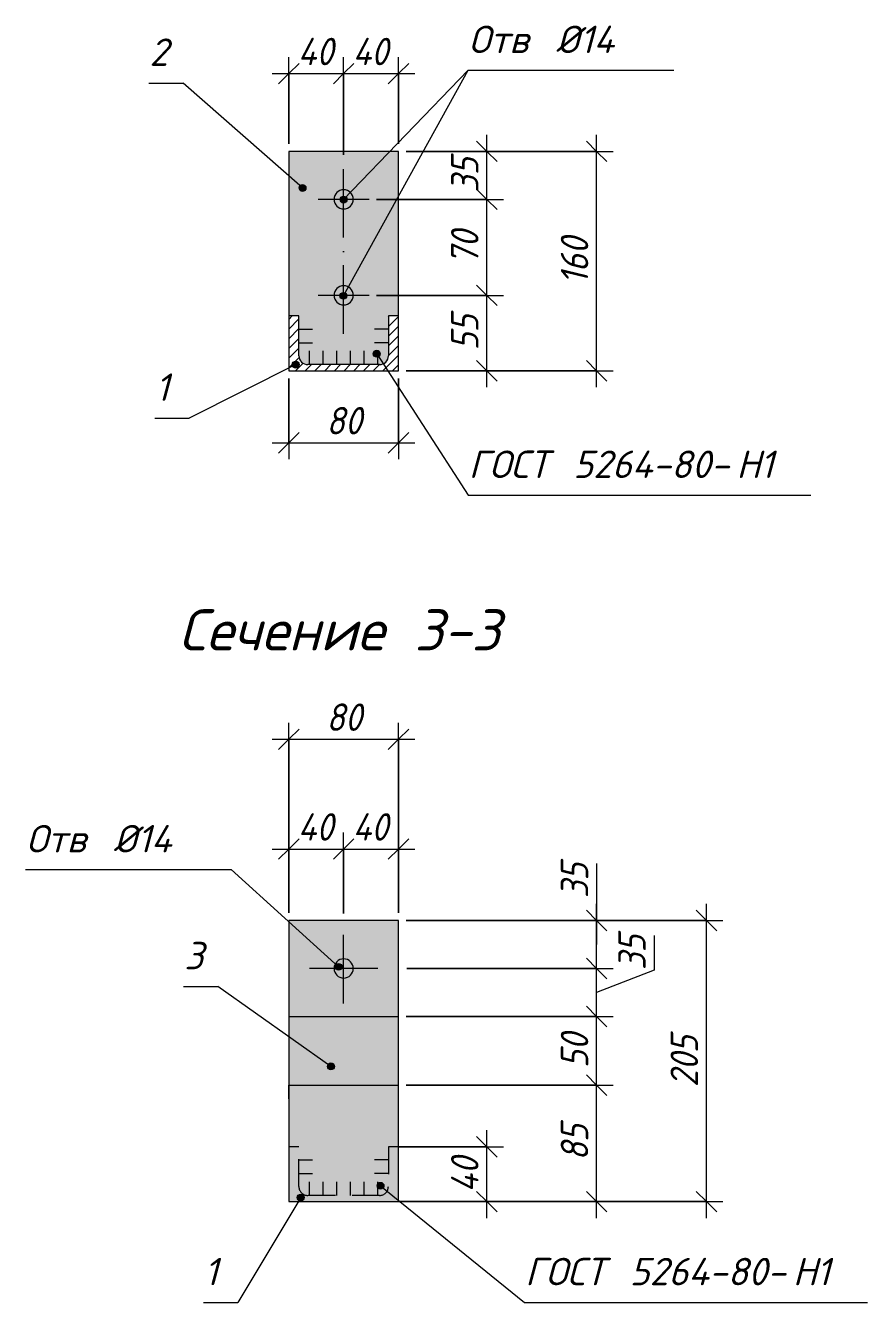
# Model space of a CAD drawing. Header units: millimetres. Extents: x 1525 to 46824, y -520 to 14115.
# Drawn here: x 35220 to 35834, y 1559 to 2490 of the extents above; entities that cross this region are included whole.
import ezdxf

# ---------------------------------------------------------------- set-up
doc = ezdxf.new("R2010")
doc.units = ezdxf.units.MM
for name, pattern in [('200_ШТРИХ_ш1п0_6_', [32, 20, -12]), ('50_200_ШТРИХ_1Т_ш5_п1_п1_', [70, 50, -10, 0, -10]), ('IMPORT-Невидимая', [39.122222, 28.222222, -10.9])]:
    doc.linetypes.add(name, pattern=pattern)
for name, color, linetype, lineweight in [('A-ANNO-DIMS', 7, 'Continuous', 9), ('A-ANNO-DIMS-10', 7, 'Continuous', 9), ('A-ANNO-NOTE', 7, 'Continuous', 9), ('A-DETL', 7, 'Continuous', 9), ('A-DETL-1', 7, 'Continuous', 5), ('A-DETL-2', 7, '200_ШТРИХ_ш1п0_6_', 5), ('A-DETL-3', 7, 'Continuous', 20), ('A-DETL-4', 7, 'IMPORT-Невидимая', 5), ('A-DETL-5', 7, '50_200_ШТРИХ_1Т_ш5_п1_п1_', 5), ('A-DETL-GENF-1', 7, 'Continuous', 5), ('G-ANNO-TEXT', 7, 'Continuous', 9)]:
    doc.layers.add(name, color=color, linetype=linetype, lineweight=lineweight)
doc.layers.add('A-DETL-GENF-2', color=7, linetype='Continuous', lineweight=9, true_color=0xffffff)
doc.styles.add('ISOCPEUR_B_I', font='', dxfattribs={"height": 30})
doc.styles.add('ISOCPEUR_I_3', font='isocpeui.ttf', dxfattribs={"width": 0.9, "height": 20})
doc.styles.add('ISOCPEUR_I_5', font='isocpeui.ttf', dxfattribs={"height": 20})
doc.styles.get('ISOCPEUR_B_I').set_extended_font_data('ISOCPEUR', italic=True, bold=True)
doc.dimstyles.new('ISO-2_0_0_9К_СРЕДНИЙ_1', dxfattribs={"dimscale": 304.8, "dimtxt": 19.919624, "dimasz": 0.049213, "dimexe": 0.03937, "dimexo": 0, "dimgap": 0, "dimtad": 1, "dimdec": 0, "dimzin": 0, "dimdsep": 46, "dimtxsty": 'ISOCPEUR_I_3', "dimblk1": 'OBLIQUE', "dimblk2": 'OBLIQUE', "dimsah": 1, "dimcen": 0.09, "dimdle": 0.03937, "dimazin": 0, "dimtfac": 1, "dimtdec": 4, "dimtix": 1, "dimtmove": 0, "dimatfit": 3, "dimfxl": 1, "dimtvp": 1, "dimtolj": 1, "dimtzin": 0, "dimarcsym": 2})
doc.dimstyles.new('ISO-2_0_0_9К_СРЕДНИЙ_3', dxfattribs={"dimscale": 304.8, "dimtxt": 19.919624, "dimasz": 0.049213, "dimexe": 0.03937, "dimexo": 0, "dimgap": 0, "dimtad": 1, "dimdec": 0, "dimzin": 0, "dimdsep": 46, "dimtxsty": 'ISOCPEUR_I_3', "dimblk1": 'OBLIQUE', "dimblk2": 'OBLIQUE', "dimsah": 1, "dimcen": 0.09, "dimdle": 0.03937, "dimazin": 0, "dimtfac": 1, "dimtdec": 4, "dimtix": 1, "dimtmove": 1, "dimatfit": 3, "dimfxl": 1, "dimtvp": 1, "dimtolj": 1, "dimtzin": 0, "dimarcsym": 2})

# ---------------------------------------------------------------- blocks, each defined once
blk = doc.blocks.new('DIMBLOCK288-АР1_Фахверк_Швеллер 80_Узлы  Ф-22_ Ф-30_3 эт_')
at = {"layer": 'A-ANNO-DIMS-10'}
for p, q in [((35412.38, 1843.16), (35412.38, 1901.68)), ((35452.38, 1842.79), (35452.38, 1901.68)), ((35400.38, 1889.68), (35452.38, 1889.68)), ((35412.38, 1889.68), (35412.38, 1843.16)), ((35452.38, 1889.68), (35452.38, 1842.79))]:
    blk.add_line(p, q, dxfattribs=at)
at = {"layer": 'A-ANNO-DIMS-10', "lineweight": 20}
for p, q in [((35412.38, 1889.68), (35419.88, 1897.18)), ((35452.38, 1889.68), (35459.88, 1897.18)), ((35412.38, 1889.68), (35404.88, 1882.18)), ((35452.38, 1889.68), (35444.88, 1882.18))]:
    blk.add_line(p, q, dxfattribs=at)
at = {"layer": 'A-ANNO-DIMS-10', "color": 0, "insert": (35418.97, 1915.81), "char_height": 20, "width": 32.1779, "attachment_point": 1, "line_spacing_factor": 1.149209, "style": 'ISOCPEUR_I_3'}
blk.add_mtext('40', dxfattribs=at)
blk = doc.blocks.new('_Oblique')
at = {"color": 0, "linetype": 'ByBlock', "lineweight": -2}
blk.add_line((-0.5, -0.5), (0.5, 0.5), dxfattribs=at)
blk = doc.blocks.new('DIMBLOCK289-АР1_Фахверк_Швеллер 80_Узлы  Ф-22_ Ф-30_3 эт_')
at = {"layer": 'A-ANNO-DIMS-10'}
for p, q in [((35452.38, 1842.79), (35452.38, 1901.68)), ((35492.38, 1843.16), (35492.38, 1901.68)), ((35452.38, 1889.68), (35504.38, 1889.68)), ((35452.38, 1889.68), (35452.38, 1842.79)), ((35492.38, 1889.68), (35492.38, 1843.16))]:
    blk.add_line(p, q, dxfattribs=at)
at = {"layer": 'A-ANNO-DIMS-10', "lineweight": 20}
for p, q in [((35452.38, 1889.68), (35459.88, 1897.18)), ((35492.38, 1889.68), (35499.88, 1897.18)), ((35452.38, 1889.68), (35444.88, 1882.18)), ((35492.38, 1889.68), (35484.88, 1882.18))]:
    blk.add_line(p, q, dxfattribs=at)
at = {"layer": 'A-ANNO-DIMS-10', "color": 0, "insert": (35458.97, 1915.81), "char_height": 20, "width": 32.1779, "attachment_point": 1, "line_spacing_factor": 1.149209, "style": 'ISOCPEUR_I_3'}
blk.add_mtext('40', dxfattribs=at)
blk = doc.blocks.new('DIMBLOCK294-АР1_Фахверк_Швеллер 80_Узлы  Ф-22_ Ф-30_3 эт_')
at = {"layer": 'A-ANNO-DIMS-10'}
for p, q in [((35412.38, 2403.9), (35412.38, 2467)), ((35452.38, 2395.9), (35452.38, 2467)), ((35400.38, 2455), (35452.38, 2455)), ((35412.38, 2455), (35412.38, 2403.9)), ((35452.38, 2455), (35452.38, 2395.9))]:
    blk.add_line(p, q, dxfattribs=at)
at = {"layer": 'A-ANNO-DIMS-10', "lineweight": 20}
for p, q in [((35412.38, 2455), (35419.88, 2462.5)), ((35452.38, 2455), (35459.88, 2462.5)), ((35412.38, 2455), (35404.88, 2447.5)), ((35452.38, 2455), (35444.88, 2447.5))]:
    blk.add_line(p, q, dxfattribs=at)
at = {"layer": 'A-ANNO-DIMS-10', "color": 0, "insert": (35418.97, 2481.13), "char_height": 20, "width": 32.1779, "attachment_point": 1, "line_spacing_factor": 1.149209, "style": 'ISOCPEUR_I_3'}
blk.add_mtext('40', dxfattribs=at)
blk = doc.blocks.new('DIMBLOCK295-АР1_Фахверк_Швеллер 80_Узлы  Ф-22_ Ф-30_3 эт_')
at = {"layer": 'A-ANNO-DIMS-10'}
for p, q in [((35452.38, 2395.9), (35452.38, 2467)), ((35492.38, 2403.9), (35492.38, 2467)), ((35452.38, 2455), (35504.38, 2455)), ((35452.38, 2455), (35452.38, 2395.9)), ((35492.38, 2455), (35492.38, 2403.9))]:
    blk.add_line(p, q, dxfattribs=at)
at = {"layer": 'A-ANNO-DIMS-10', "lineweight": 20}
for p, q in [((35452.38, 2455), (35459.88, 2462.5)), ((35492.38, 2455), (35499.88, 2462.5)), ((35452.38, 2455), (35444.88, 2447.5)), ((35492.38, 2455), (35484.88, 2447.5))]:
    blk.add_line(p, q, dxfattribs=at)
at = {"layer": 'A-ANNO-DIMS-10', "color": 0, "insert": (35458.97, 2481.13), "char_height": 20, "width": 32.1779, "attachment_point": 1, "line_spacing_factor": 1.149209, "style": 'ISOCPEUR_I_3'}
blk.add_mtext('40', dxfattribs=at)
blk = doc.blocks.new('DIMBLOCK296-АР1_Фахверк_Швеллер 80_Узлы  Ф-22_ Ф-30_3 эт_')
at = {"layer": 'A-ANNO-DIMS-10', "lineweight": 20}
for p, q in [((35556.8, 2293.35), (35549.3, 2300.85)), ((35556.8, 2293.35), (35564.3, 2285.85)), ((35556.8, 2238.35), (35549.3, 2245.85)), ((35556.8, 2238.35), (35564.3, 2230.85))]:
    blk.add_line(p, q, dxfattribs=at)
at = {"layer": 'A-ANNO-DIMS-10'}
for p, q in [((35476.43, 2293.35), (35568.8, 2293.35)), ((35556.8, 2293.35), (35476.43, 2293.35)), ((35556.8, 2226.35), (35556.8, 2293.35)), ((35497.93, 2238.35), (35568.8, 2238.35)), ((35556.8, 2238.35), (35497.93, 2238.35))]:
    blk.add_line(p, q, dxfattribs=at)
at = {"layer": 'A-ANNO-DIMS-10', "color": 0, "insert": (35530.67, 2253.21), "char_height": 20, "width": 30.3391, "attachment_point": 1, "rotation": 90, "line_spacing_factor": 1.149209, "style": 'ISOCPEUR_I_3'}
blk.add_mtext('55', dxfattribs=at)
blk = doc.blocks.new('DIMBLOCK297-АР1_Фахверк_Швеллер 80_Узлы  Ф-22_ Ф-30_3 эт_')
at = {"layer": 'A-ANNO-DIMS-10', "lineweight": 20}
for p, q in [((35556.8, 2363.35), (35549.3, 2370.85)), ((35556.8, 2363.35), (35564.3, 2355.85)), ((35556.8, 2293.35), (35549.3, 2300.85)), ((35556.8, 2293.35), (35564.3, 2285.85))]:
    blk.add_line(p, q, dxfattribs=at)
at = {"layer": 'A-ANNO-DIMS-10'}
for p, q in [((35476.43, 2363.35), (35568.8, 2363.35)), ((35556.8, 2363.35), (35476.43, 2363.35)), ((35556.8, 2293.35), (35556.8, 2363.35)), ((35476.43, 2293.35), (35568.8, 2293.35)), ((35556.8, 2293.35), (35476.43, 2293.35))]:
    blk.add_line(p, q, dxfattribs=at)
at = {"layer": 'A-ANNO-DIMS-10', "color": 0, "insert": (35530.67, 2315.71), "char_height": 20, "width": 30.3391, "attachment_point": 1, "rotation": 90, "line_spacing_factor": 1.149209, "style": 'ISOCPEUR_I_3'}
blk.add_mtext('70', dxfattribs=at)
blk = doc.blocks.new('DIMBLOCK298-АР1_Фахверк_Швеллер 80_Узлы  Ф-22_ Ф-30_3 эт_')
at = {"layer": 'A-ANNO-DIMS-10', "lineweight": 20}
for p, q in [((35556.8, 2398.35), (35549.3, 2405.85)), ((35556.8, 2398.35), (35564.3, 2390.85)), ((35556.8, 2363.35), (35549.3, 2370.85)), ((35556.8, 2363.35), (35564.3, 2355.85))]:
    blk.add_line(p, q, dxfattribs=at)
at = {"layer": 'A-ANNO-DIMS-10'}
for p, q in [((35556.8, 2363.35), (35556.8, 2410.35)), ((35497.93, 2398.35), (35568.8, 2398.35)), ((35556.8, 2398.35), (35497.93, 2398.35)), ((35476.43, 2363.35), (35568.8, 2363.35)), ((35556.8, 2363.35), (35476.43, 2363.35))]:
    blk.add_line(p, q, dxfattribs=at)
at = {"layer": 'A-ANNO-DIMS-10', "color": 0, "insert": (35530.67, 2368.21), "char_height": 20, "width": 30.3391, "attachment_point": 1, "rotation": 90, "line_spacing_factor": 1.149209, "style": 'ISOCPEUR_I_3'}
blk.add_mtext('35', dxfattribs=at)
blk = doc.blocks.new('DIMBLOCK299-АР1_Фахверк_Швеллер 80_Узлы  Ф-22_ Ф-30_3 эт_')
at = {"layer": 'A-ANNO-DIMS-10', "lineweight": 20}
for p, q in [((35636.8, 2398.35), (35629.3, 2405.85)), ((35636.8, 2398.35), (35644.3, 2390.85)), ((35636.8, 2238.35), (35629.3, 2245.85)), ((35636.8, 2238.35), (35644.3, 2230.85))]:
    blk.add_line(p, q, dxfattribs=at)
at = {"layer": 'A-ANNO-DIMS-10'}
for p, q in [((35636.8, 2226.35), (35636.8, 2410.35)), ((35497.93, 2398.35), (35648.8, 2398.35)), ((35636.8, 2398.35), (35497.93, 2398.35)), ((35497.93, 2238.35), (35648.8, 2238.35)), ((35636.8, 2238.35), (35497.93, 2238.35))]:
    blk.add_line(p, q, dxfattribs=at)
at = {"layer": 'A-ANNO-DIMS-10', "color": 0, "insert": (35610.67, 2301.3), "char_height": 20, "width": 40.9118, "attachment_point": 1, "rotation": 90, "line_spacing_factor": 1.149209, "style": 'ISOCPEUR_I_3'}
blk.add_mtext('160', dxfattribs=at)
blk = doc.blocks.new('DIMBLOCK300-АР1_Фахверк_Швеллер 80_Узлы  Ф-22_ Ф-30_3 эт_')
at = {"layer": 'A-ANNO-DIMS-10'}
for p, q in [((35412.38, 2232.8), (35412.38, 2173.86)), ((35412.38, 2185.86), (35412.38, 2232.8)), ((35492.38, 2232.8), (35492.38, 2173.86)), ((35492.38, 2185.86), (35492.38, 2232.8)), ((35400.38, 2185.86), (35504.38, 2185.86))]:
    blk.add_line(p, q, dxfattribs=at)
at = {"layer": 'A-ANNO-DIMS-10', "lineweight": 20}
for p, q in [((35412.38, 2185.86), (35419.88, 2193.36)), ((35492.38, 2185.86), (35499.88, 2193.36)), ((35412.38, 2185.86), (35404.88, 2178.36)), ((35492.38, 2185.86), (35484.88, 2178.36))]:
    blk.add_line(p, q, dxfattribs=at)
at = {"layer": 'A-ANNO-DIMS-10', "color": 0, "insert": (35439.74, 2211.99), "char_height": 20, "width": 30.3391, "attachment_point": 1, "line_spacing_factor": 1.149209, "style": 'ISOCPEUR_I_3'}
blk.add_mtext('80', dxfattribs=at)
blk = doc.blocks.new('DIMBLOCK301-АР1_Фахверк_Швеллер 80_Узлы  Ф-22_ Ф-30_3 эт_')
at = {"layer": 'A-ANNO-DIMS-10'}
for p, q in [((35412.38, 1843.16), (35412.38, 1981.68)), ((35492.38, 1843.16), (35492.38, 1981.68)), ((35400.38, 1969.68), (35504.38, 1969.68)), ((35412.38, 1969.68), (35412.38, 1843.16)), ((35492.38, 1969.68), (35492.38, 1843.16))]:
    blk.add_line(p, q, dxfattribs=at)
at = {"layer": 'A-ANNO-DIMS-10', "lineweight": 20}
for p, q in [((35412.38, 1969.68), (35419.88, 1977.18)), ((35492.38, 1969.68), (35499.88, 1977.18)), ((35412.38, 1969.68), (35404.88, 1962.18)), ((35492.38, 1969.68), (35484.88, 1962.18))]:
    blk.add_line(p, q, dxfattribs=at)
at = {"layer": 'A-ANNO-DIMS-10', "color": 0, "insert": (35439.74, 1995.81), "char_height": 20, "width": 30.3391, "attachment_point": 1, "line_spacing_factor": 1.149209, "style": 'ISOCPEUR_I_3'}
blk.add_mtext('80', dxfattribs=at)
blk = doc.blocks.new('DIMBLOCK302-АР1_Фахверк_Швеллер 80_Узлы  Ф-22_ Ф-30_3 эт_')
at = {"layer": 'A-ANNO-DIMS-10', "lineweight": 20}
for p, q in [((35636.8, 1717.61), (35629.3, 1725.11)), ((35636.8, 1717.61), (35644.3, 1710.11)), ((35636.8, 1632.61), (35629.3, 1640.11)), ((35636.8, 1632.61), (35644.3, 1625.11))]:
    blk.add_line(p, q, dxfattribs=at)
at = {"layer": 'A-ANNO-DIMS-10'}
for p, q in [((35497.93, 1717.61), (35648.8, 1717.61)), ((35636.8, 1717.61), (35497.93, 1717.61)), ((35636.8, 1620.61), (35636.8, 1717.61)), ((35497.93, 1632.61), (35648.8, 1632.61)), ((35636.8, 1632.61), (35497.93, 1632.61))]:
    blk.add_line(p, q, dxfattribs=at)
at = {"layer": 'A-ANNO-DIMS-10', "color": 0, "insert": (35610.67, 1662.47), "char_height": 20, "width": 30.3391, "attachment_point": 1, "rotation": 90, "line_spacing_factor": 1.149209, "style": 'ISOCPEUR_I_3'}
blk.add_mtext('85', dxfattribs=at)
blk = doc.blocks.new('DIMBLOCK303-АР1_Фахверк_Швеллер 80_Узлы  Ф-22_ Ф-30_3 эт_')
at = {"layer": 'A-ANNO-DIMS-10', "lineweight": 20}
for p, q in [((35636.8, 1767.61), (35629.3, 1775.11)), ((35636.8, 1767.61), (35644.3, 1760.11)), ((35636.8, 1717.61), (35629.3, 1725.11)), ((35636.8, 1717.61), (35644.3, 1710.11))]:
    blk.add_line(p, q, dxfattribs=at)
at = {"layer": 'A-ANNO-DIMS-10'}
for p, q in [((35497.93, 1767.61), (35648.8, 1767.61)), ((35636.8, 1767.61), (35497.93, 1767.61)), ((35636.8, 1717.61), (35636.8, 1767.61)), ((35497.93, 1717.61), (35648.8, 1717.61)), ((35636.8, 1717.61), (35497.93, 1717.61))]:
    blk.add_line(p, q, dxfattribs=at)
at = {"layer": 'A-ANNO-DIMS-10', "color": 0, "insert": (35610.67, 1729.97), "char_height": 20, "width": 30.3391, "attachment_point": 1, "rotation": 90, "line_spacing_factor": 1.149209, "style": 'ISOCPEUR_I_3'}
blk.add_mtext('50', dxfattribs=at)
blk = doc.blocks.new('DIMBLOCK304-АР1_Фахверк_Швеллер 80_Узлы  Ф-22_ Ф-30_3 эт_')
at = {"layer": 'A-ANNO-DIMS-10'}
for p, q in [((35678.69, 1826.72), (35678.69, 1801.44)), ((35498.55, 1802.61), (35648.8, 1802.61)), ((35636.8, 1802.61), (35498.55, 1802.61)), ((35636.8, 1767.61), (35636.8, 1802.61)), ((35678.69, 1801.44), (35636.8, 1785.11)), ((35497.93, 1767.61), (35648.8, 1767.61)), ((35636.8, 1767.61), (35497.93, 1767.61))]:
    blk.add_line(p, q, dxfattribs=at)
at = {"layer": 'A-ANNO-DIMS-10', "lineweight": 20}
for p, q in [((35636.8, 1802.61), (35629.3, 1810.11)), ((35636.8, 1802.61), (35644.3, 1795.11)), ((35636.8, 1767.61), (35629.3, 1775.11)), ((35636.8, 1767.61), (35644.3, 1760.11))]:
    blk.add_line(p, q, dxfattribs=at)
at = {"layer": 'A-ANNO-DIMS-10', "color": 0, "insert": (35652.56, 1801.44), "char_height": 20, "width": 30.3391, "attachment_point": 1, "rotation": 90, "line_spacing_factor": 1.149209, "style": 'ISOCPEUR_I_3'}
blk.add_mtext('35', dxfattribs=at)
blk = doc.blocks.new('DIMBLOCK305-АР1_Фахверк_Швеллер 80_Узлы  Ф-22_ Ф-30_3 эт_')
at = {"layer": 'A-ANNO-DIMS-10'}
for p, q in [((35636.8, 1879.17), (35636.8, 1853.89)), ((35636.8, 1853.89), (35636.8, 1820.11)), ((35636.8, 1802.61), (35636.8, 1849.61)), ((35497.93, 1837.61), (35648.8, 1837.61)), ((35636.8, 1837.61), (35497.93, 1837.61)), ((35498.55, 1802.61), (35648.8, 1802.61)), ((35636.8, 1802.61), (35498.55, 1802.61))]:
    blk.add_line(p, q, dxfattribs=at)
at = {"layer": 'A-ANNO-DIMS-10', "lineweight": 20}
for p, q in [((35636.8, 1837.61), (35629.3, 1845.11)), ((35636.8, 1837.61), (35644.3, 1830.11)), ((35636.8, 1802.61), (35629.3, 1810.11)), ((35636.8, 1802.61), (35644.3, 1795.11))]:
    blk.add_line(p, q, dxfattribs=at)
at = {"layer": 'A-ANNO-DIMS-10', "color": 0, "insert": (35610.67, 1853.89), "char_height": 20, "width": 30.3391, "attachment_point": 1, "rotation": 90, "line_spacing_factor": 1.149209, "style": 'ISOCPEUR_I_3'}
blk.add_mtext('35', dxfattribs=at)
blk = doc.blocks.new('DIMBLOCK306-АР1_Фахверк_Швеллер 80_Узлы  Ф-22_ Ф-30_3 эт_')
at = {"layer": 'A-ANNO-DIMS-10', "lineweight": 20}
for p, q in [((35716.8, 1837.61), (35709.3, 1845.11)), ((35716.8, 1837.61), (35724.3, 1830.11)), ((35716.8, 1632.61), (35709.3, 1640.11)), ((35716.8, 1632.61), (35724.3, 1625.11))]:
    blk.add_line(p, q, dxfattribs=at)
at = {"layer": 'A-ANNO-DIMS-10'}
for p, q in [((35716.8, 1620.61), (35716.8, 1849.61)), ((35497.93, 1837.61), (35728.8, 1837.61)), ((35716.8, 1837.61), (35497.93, 1837.61)), ((35497.93, 1632.61), (35728.8, 1632.61)), ((35716.8, 1632.61), (35497.93, 1632.61))]:
    blk.add_line(p, q, dxfattribs=at)
at = {"layer": 'A-ANNO-DIMS-10', "color": 0, "insert": (35690.67, 1716.15), "char_height": 20, "width": 45.5087, "attachment_point": 1, "rotation": 90, "line_spacing_factor": 1.149209, "style": 'ISOCPEUR_I_3'}
blk.add_mtext('205', dxfattribs=at)
blk = doc.blocks.new('_AT__Текстовая выноска 2_0 - _AT__Текстовая выноска 2_0-25640970-АР1_Фахверк_Швеллер 80_Узлы  Ф-22_ Ф-30_3 эт_')
at = {"layer": 'A-ANNO-NOTE'}
blk.add_line((0, 0), (15, 0), dxfattribs=at)
blk = doc.blocks.new('_AT__Текстовая выноска 2_0 - _AT__Текстовая выноска 2_0-25640969-АР1_Фахверк_Швеллер 80_Узлы  Ф-22_ Ф-30_3 эт_')
at = {"layer": 'A-ANNO-NOTE'}
blk.add_line((0, 0), (25, 0), dxfattribs=at)
blk = doc.blocks.new('_AT__Текстовая выноска 2_0 - _AT__Текстовая выноска 2_0-25640942-АР1_Фахверк_Швеллер 80_Узлы  Ф-22_ Ф-30_3 эт_')
at = {"layer": 'A-ANNO-NOTE'}
blk.add_line((0, 0), (2.5, 0), dxfattribs=at)
blk = doc.blocks.new('DIMBLOCK317-АР1_Фахверк_Швеллер 80_Узлы  Ф-22_ Ф-30_3 эт_')
at = {"layer": 'A-ANNO-DIMS-10', "lineweight": 20}
for p, q in [((35556.8, 1672.61), (35549.3, 1680.11)), ((35556.8, 1672.61), (35564.3, 1665.11)), ((35556.8, 1632.61), (35549.3, 1640.11)), ((35556.8, 1632.61), (35564.3, 1625.11))]:
    blk.add_line(p, q, dxfattribs=at)
at = {"layer": 'A-ANNO-DIMS-10'}
for p, q in [((35556.8, 1620.61), (35556.8, 1684.61)), ((35492.38, 1672.61), (35568.8, 1672.61)), ((35556.8, 1672.61), (35492.38, 1672.61)), ((35492.38, 1632.61), (35568.8, 1632.61)), ((35556.8, 1632.61), (35492.38, 1632.61))]:
    blk.add_line(p, q, dxfattribs=at)
at = {"layer": 'A-ANNO-DIMS-10', "color": 0, "insert": (35530.67, 1639.21), "char_height": 20, "width": 32.1779, "attachment_point": 1, "rotation": 90, "line_spacing_factor": 1.149209, "style": 'ISOCPEUR_I_3'}
blk.add_mtext('40', dxfattribs=at)

msp = doc.modelspace()

# ---------------------------------------------------------------- hatches: boundary and pattern name
at = {"layer": 'A-ANNO-NOTE'}
h = msp.add_hatch(color=256, dxfattribs=at)
edge = h.paths.add_edge_path(flags=0)
edge.add_arc((35422.43299, 2371.63472), 2.5, 0, 360)
h = msp.add_hatch(color=256, dxfattribs=at)
edge = h.paths.add_edge_path(flags=0)
edge.add_arc((35452.34756, 2363.21399), 2.5, 0, 360)
h = msp.add_hatch(color=256, dxfattribs=at)
edge = h.paths.add_edge_path(flags=0)
edge.add_arc((35452.17826, 2292.9985), 2.5, 0, 360)
h = msp.add_hatch(color=256, dxfattribs=at)
edge = h.paths.add_edge_path(flags=0)
edge.add_arc((35476.48165, 2250.80076), 2.5, 0, 360)
h = msp.add_hatch(color=256, dxfattribs=at)
edge = h.paths.add_edge_path(flags=0)
edge.add_arc((35417.42245, 2242.87725), 2.5, 0, 360)
h = msp.add_hatch(color=256, dxfattribs=at)
edge = h.paths.add_edge_path(flags=0)
edge.add_arc((35448.71657, 1803.79777), 2.5, 0, 360)
h = msp.add_hatch(color=256, dxfattribs=at)
edge = h.paths.add_edge_path(flags=0)
edge.add_arc((35443.12139, 1731.21207), 2.5, 0, 360)
h = msp.add_hatch(color=256, dxfattribs=at)
edge = h.paths.add_edge_path(flags=0)
edge.add_arc((35479.27646, 1644.18262), 2.5, 0, 360)
h = msp.add_hatch(color=256, dxfattribs=at)
edge = h.paths.add_edge_path(flags=0)
edge.add_arc((35421.07865, 1635.57366), 2.5, 0, 360)
at = {"layer": 'A-DETL-GENF-1'}
h = msp.add_hatch(dxfattribs=at)
h.set_pattern_fill('FP_9', color=256, style=0, pattern_type=2)
h.set_pattern_definition([(45, (32698.1697, 0), (-3.535534, 3.535534), [])])
h.paths.add_polyline_path([(35423.03205, 2238.3504), (35492.38205, 2238.3504), (35492.38205, 2278.3504), (35484.98205, 2278.3504), (35484.98205, 2249.3504), (35484.76057, 2247.66807), (35484.11122, 2246.1004), (35483.07825, 2244.7542), (35481.73205, 2243.72123), (35480.16438, 2243.07188), (35478.48205, 2242.8504), (35426.28205, 2242.8504), (35424.59973, 2243.07188), (35423.03205, 2243.72123), (35421.68586, 2244.7542), (35420.54474, 2246.36149), (35420.00353, 2247.66807), (35419.78205, 2249.3504), (35419.78205, 2278.3504), (35412.38205, 2278.3504), (35412.38205, 2238.3504), (35421.68586, 2238.3504)], flags=0)
at = {"layer": 'A-DETL-GENF-2'}
h = msp.add_hatch(color=256, dxfattribs=at)
h.paths.add_polyline_path([(35478.48205, 2242.8504), (35480.16438, 2243.07188), (35481.73205, 2243.72123), (35483.07825, 2244.7542), (35484.11122, 2246.1004), (35484.76057, 2247.66807), (35484.98205, 2249.3504), (35484.98205, 2278.3504), (35492.38205, 2278.3504), (35492.38205, 2398.3504), (35412.38205, 2398.3504), (35412.38205, 2278.3504), (35419.78205, 2278.3504), (35419.78205, 2249.3504), (35420.00353, 2247.66807), (35420.65289, 2246.1004), (35421.68586, 2244.7542), (35423.03205, 2243.72123), (35424.59973, 2243.07188), (35426.28205, 2242.8504)], flags=0)
h.paths.add_polyline_path([(35452.38205, 2286.3504), (35450.57032, 2286.58892), (35448.88205, 2287.28822), (35447.4323, 2288.40065), (35446.31987, 2289.8504), (35445.62057, 2291.53867), (35445.38205, 2293.3504), (35445.62057, 2295.16213), (35446.31987, 2296.8504), (35447.4323, 2298.30015), (35448.88205, 2299.41258), (35450.57032, 2300.11188), (35452.38205, 2300.3504), (35454.19379, 2300.11188), (35455.88205, 2299.41258), (35457.3318, 2298.30015), (35458.44423, 2296.8504), (35459.14353, 2295.16213), (35459.38205, 2293.3504), (35459.14353, 2291.53867), (35458.44423, 2289.8504), (35457.3318, 2288.40065), (35455.88205, 2287.28822), (35454.19379, 2286.58892)], flags=0)
h.paths.add_polyline_path([(35452.38205, 2356.3504), (35450.57032, 2356.58892), (35448.88205, 2357.28822), (35447.4323, 2358.40065), (35446.31987, 2359.8504), (35445.62057, 2361.53867), (35445.38205, 2363.3504), (35445.62057, 2365.16213), (35446.31987, 2366.8504), (35447.4323, 2368.30015), (35448.88205, 2369.41258), (35450.57032, 2370.11188), (35452.38205, 2370.3504), (35454.19379, 2370.11188), (35455.88205, 2369.41258), (35457.3318, 2368.30015), (35458.44423, 2366.8504), (35459.14353, 2365.16213), (35459.38205, 2363.3504), (35459.14353, 2361.53867), (35458.44423, 2359.8504), (35457.3318, 2358.40065), (35455.88205, 2357.28822), (35454.19379, 2356.58892)], flags=0)
for points in [[(35452.38205, 2356.3504), (35454.19379, 2356.58892), (35455.88205, 2357.28822), (35457.3318, 2358.40065), (35458.44423, 2359.8504), (35459.14353, 2361.53867), (35459.38205, 2363.3504), (35459.14353, 2365.16213), (35458.44423, 2366.8504), (35457.3318, 2368.30015), (35455.88205, 2369.41258), (35454.19379, 2370.11188), (35452.38205, 2370.3504), (35450.57032, 2370.11188), (35448.88205, 2369.41258), (35447.4323, 2368.30015), (35446.31987, 2366.8504), (35445.62057, 2365.16213), (35445.38205, 2363.3504), (35445.62057, 2361.53867), (35446.31987, 2359.8504), (35447.4323, 2358.40065), (35448.88205, 2357.28822), (35450.57032, 2356.58892)], [(35452.38205, 2286.3504), (35454.19379, 2286.58892), (35455.88205, 2287.28822), (35457.3318, 2288.40065), (35458.44423, 2289.8504), (35459.14353, 2291.53867), (35459.38205, 2293.3504), (35459.14353, 2295.16213), (35458.44423, 2296.8504), (35457.3318, 2298.30015), (35455.88205, 2299.41258), (35454.19379, 2300.11188), (35452.38205, 2300.3504), (35450.57032, 2300.11188), (35448.88205, 2299.41258), (35447.4323, 2298.30015), (35446.31987, 2296.8504), (35445.62057, 2295.16213), (35445.38205, 2293.3504), (35445.62057, 2291.53867), (35446.31987, 2289.8504), (35447.4323, 2288.40065), (35448.88205, 2287.28822), (35450.57032, 2286.58892)], [(35452.38205, 1795.61334), (35454.19379, 1795.85186), (35455.88205, 1796.55116), (35457.3318, 1797.66359), (35458.44423, 1799.11334), (35459.14353, 1800.80161), (35459.38205, 1802.61334), (35459.14353, 1804.42507), (35458.44423, 1806.11334), (35457.3318, 1807.56309), (35455.88205, 1808.67552), (35454.19379, 1809.37482), (35452.38205, 1809.61334), (35450.57032, 1809.37482), (35448.88205, 1808.67552), (35447.4323, 1807.56309), (35446.31987, 1806.11334), (35445.62057, 1804.42507), (35445.38205, 1802.61334), (35445.62057, 1800.80161), (35446.31987, 1799.11334), (35447.4323, 1797.66359), (35448.88205, 1796.55116), (35450.57032, 1795.85186)], [(35412.38205, 1632.61334), (35492.38205, 1632.61334), (35492.38205, 1672.61334), (35484.98205, 1672.61334), (35484.98205, 1643.61334), (35484.76057, 1641.93102), (35484.11122, 1640.36334), (35483.07825, 1639.01715), (35481.73205, 1637.98418), (35480.16438, 1637.33482), (35478.48205, 1637.11334), (35426.28205, 1637.11334), (35424.59973, 1637.33482), (35423.03205, 1637.98418), (35421.68586, 1639.01715), (35420.54474, 1640.62443), (35420.00353, 1641.93102), (35419.78205, 1643.61334), (35419.78205, 1672.61334), (35412.38205, 1672.61334), (35412.38205, 1637.11334)]]:
    msp.add_hatch(color=256, dxfattribs=at).paths.add_polyline_path(points, flags=0)
h = msp.add_hatch(color=256, dxfattribs=at)
h.paths.add_polyline_path([(35426.28205, 1637.11334), (35478.48205, 1637.11334), (35480.16438, 1637.33482), (35481.73205, 1637.98418), (35483.07825, 1639.01715), (35484.11122, 1640.36334), (35484.76057, 1641.93102), (35484.98205, 1643.61334), (35484.98205, 1672.61334), (35492.38205, 1672.61334), (35492.38205, 1837.61334), (35412.38205, 1837.61334), (35412.38205, 1672.61334), (35419.78205, 1672.61334), (35419.78205, 1643.61334), (35420.00353, 1641.93102), (35420.65289, 1640.36334), (35421.68586, 1639.01715), (35423.03205, 1637.98418), (35424.59973, 1637.33482)], flags=0)
h.paths.add_polyline_path([(35452.38205, 1795.61334), (35450.57032, 1795.85186), (35448.88205, 1796.55116), (35447.4323, 1797.66359), (35446.31987, 1799.11334), (35445.62057, 1800.80161), (35445.38205, 1802.61334), (35445.62057, 1804.42507), (35446.31987, 1806.11334), (35447.4323, 1807.56309), (35448.88205, 1808.67552), (35450.57032, 1809.37482), (35452.38205, 1809.61334), (35454.19379, 1809.37482), (35455.88205, 1808.67552), (35457.3318, 1807.56309), (35458.44423, 1806.11334), (35459.14353, 1804.42507), (35459.38205, 1802.61334), (35459.14353, 1800.80161), (35458.44423, 1799.11334), (35457.3318, 1797.66359), (35455.88205, 1796.55116), (35454.19379, 1795.85186)], flags=0)

# ---------------------------------------------------------------- linework, layer by layer
at = {"layer": 'A-ANNO-NOTE'}
for p, q in [((35452.17826, 2292.9985), (35543.04592, 2457.4572)), ((35452.34756, 2363.21399), (35543.04592, 2457.4572)), ((35422.43299, 2371.63472), (35335.36811, 2448.13073)), ((35476.48165, 2250.80076), (35543.04592, 2147.66509)), ((35417.42245, 2242.87725), (35339.72252, 2203.90079)), ((35448.71657, 1803.79777), (35370.49944, 1874.67677)), ((35443.12139, 1731.21207), (35360.71814, 1789.44618)), ((35479.27646, 1644.18262), (35584.20224, 1559.1023)), ((35421.07865, 1635.57366), (35375.30583, 1559.1023))]:
    msp.add_line(p, q, dxfattribs=at)
for centre in [(35422.43299, 2371.63472), (35452.34756, 2363.21399), (35452.17826, 2292.9985), (35476.48165, 2250.80076), (35417.42245, 2242.87725), (35448.71657, 1803.79777), (35443.12139, 1731.21207), (35479.27646, 1644.18262), (35421.07865, 1635.57366)]:
    msp.add_circle(centre, 2.5, dxfattribs=at)
at = {"layer": 'A-DETL'}
for p, q in [((35492.38205, 2398.3504), (35412.38205, 2398.3504)), ((35412.38205, 2398.3504), (35412.38205, 2278.3504)), ((35492.38205, 2278.3504), (35492.38205, 2398.3504)), ((35492.38205, 1837.61334), (35412.38205, 1837.61334)), ((35412.38205, 1837.61334), (35412.38205, 1632.61334)), ((35492.38205, 1632.61334), (35492.38205, 1837.61334)), ((35412.38205, 1767.61334), (35492.38205, 1767.61334)), ((35412.38205, 1717.61334), (35492.38205, 1717.61334)), ((35412.38205, 1632.61334), (35492.38205, 1632.61334))]:
    msp.add_line(p, q, dxfattribs=at)
at = {"layer": 'A-DETL-1'}
for centre, start, end in [((35452.38205, 2363.3504), 90, 270), ((35452.38205, 2363.3504), 270, 90), ((35452.38205, 2293.3504), 90, 270), ((35452.38205, 2293.3504), 270, 90), ((35452.38205, 1802.61334), 90, 270), ((35452.38205, 1802.61334), 270, 90)]:
    msp.add_arc(centre, 7, start, end, dxfattribs=at)
at = {"layer": 'A-DETL-2'}
for p, q in [((35419.78205, 1672.61334), (35412.38205, 1672.61334)), ((35412.38205, 1672.61334), (35412.38205, 1632.61334)), ((35419.78205, 1643.61334), (35419.78205, 1672.61334)), ((35492.38205, 1672.61334), (35484.98205, 1672.61334)), ((35484.98205, 1672.61334), (35484.98205, 1643.61334)), ((35492.38205, 1632.61334), (35492.38205, 1672.61334)), ((35412.38205, 1632.61334), (35492.38205, 1632.61334)), ((35478.48205, 1637.11334), (35426.28205, 1637.11334))]:
    msp.add_line(p, q, dxfattribs=at)
for centre, start, end in [((35426.28205, 1643.61334), 180, 270), ((35478.48205, 1643.61334), 270, 0)]:
    msp.add_arc(centre, 6.5, start, end, dxfattribs=at)
at = {"layer": 'A-DETL-3'}
for p, q in [((35419.78205, 2278.3504), (35412.38205, 2278.3504)), ((35412.38205, 2278.3504), (35412.38205, 2238.3504)), ((35419.78205, 2249.3504), (35419.78205, 2278.3504)), ((35492.38205, 2278.3504), (35484.98205, 2278.3504)), ((35484.98205, 2278.3504), (35484.98205, 2249.3504)), ((35492.38205, 2238.3504), (35492.38205, 2278.3504)), ((35412.38205, 2238.3504), (35492.38205, 2238.3504)), ((35478.48205, 2242.8504), (35426.28205, 2242.8504))]:
    msp.add_line(p, q, dxfattribs=at)
for centre, start, end in [((35426.28205, 2249.3504), 180, 270), ((35478.48205, 2249.3504), 270, 0)]:
    msp.add_arc(centre, 6.5, start, end, dxfattribs=at)
at = {"layer": 'A-DETL-4'}
for p, q in [((35419.78205, 2268.7504), (35429.78205, 2268.7504)), ((35484.98205, 2268.7504), (35474.98205, 2268.7504)), ((35419.78205, 2258.7504), (35429.78205, 2258.7504)), ((35484.98205, 2258.7504), (35474.98205, 2258.7504)), ((35427.38205, 2242.8504), (35427.38205, 2252.8504)), ((35437.38205, 2242.8504), (35437.38205, 2252.8504)), ((35447.38205, 2242.8504), (35447.38205, 2252.8504)), ((35457.38205, 2242.8504), (35457.38205, 2252.8504)), ((35467.38205, 2242.8504), (35467.38205, 2252.8504)), ((35477.38205, 2242.8504), (35477.38205, 2252.8504)), ((35412.38205, 1707.61334), (35412.38205, 1717.61334)), ((35419.78205, 1663.01334), (35429.78205, 1663.01334)), ((35484.98205, 1663.01334), (35474.98205, 1663.01334)), ((35419.78205, 1653.01334), (35429.78205, 1653.01334)), ((35484.98205, 1653.01334), (35474.98205, 1653.01334)), ((35427.38205, 1637.11334), (35427.38205, 1647.11334)), ((35437.38205, 1637.11334), (35437.38205, 1647.11334)), ((35447.38205, 1637.11334), (35447.38205, 1647.11334)), ((35457.38205, 1637.11334), (35457.38205, 1647.11334)), ((35467.38205, 1637.11334), (35467.38205, 1647.11334)), ((35477.38205, 1637.11334), (35477.38205, 1647.11334))]:
    msp.add_line(p, q, dxfattribs=at)
at = {"layer": 'A-DETL-5'}
for p, q in [((35452.38205, 2265.3504), (35452.38205, 2390.3504)), ((35470.88216, 2363.3504), (35433.88194, 2363.3504)), ((35470.88216, 2293.3504), (35433.88194, 2293.3504)), ((35452.38205, 1777.11334), (35452.38205, 1827.11334)), ((35477.38205, 1802.61334), (35427.38205, 1802.61334))]:
    msp.add_line(p, q, dxfattribs=at)

# ---------------------------------------------------------------- block references
at = {"layer": 'A-ANNO-NOTE', "xscale": 10, "yscale": 10, "zscale": 10}
for name, p in [('_AT__Текстовая выноска 2_0 - _AT__Текстовая выноска 2_0-25640970-АР1_Фахверк_Швеллер 80_Узлы  Ф-22_ Ф-30_3 эт_', (35543.04592, 2457.4572)), ('_AT__Текстовая выноска 2_0 - _AT__Текстовая выноска 2_0-25640942-АР1_Фахверк_Швеллер 80_Узлы  Ф-22_ Ф-30_3 эт_', (35310.36811, 2448.13073)), ('_AT__Текстовая выноска 2_0 - _AT__Текстовая выноска 2_0-25640942-АР1_Фахверк_Швеллер 80_Узлы  Ф-22_ Ф-30_3 эт_', (35314.72252, 2203.90079)), ('_AT__Текстовая выноска 2_0 - _AT__Текстовая выноска 2_0-25640969-АР1_Фахверк_Швеллер 80_Узлы  Ф-22_ Ф-30_3 эт_', (35543.04592, 2147.66509)), ('_AT__Текстовая выноска 2_0 - _AT__Текстовая выноска 2_0-25640970-АР1_Фахверк_Швеллер 80_Узлы  Ф-22_ Ф-30_3 эт_', (35220.49944, 1874.67677)), ('_AT__Текстовая выноска 2_0 - _AT__Текстовая выноска 2_0-25640942-АР1_Фахверк_Швеллер 80_Узлы  Ф-22_ Ф-30_3 эт_', (35335.71814, 1789.44618)), ('_AT__Текстовая выноска 2_0 - _AT__Текстовая выноска 2_0-25640942-АР1_Фахверк_Швеллер 80_Узлы  Ф-22_ Ф-30_3 эт_', (35350.30583, 1559.1023)), ('_AT__Текстовая выноска 2_0 - _AT__Текстовая выноска 2_0-25640969-АР1_Фахверк_Швеллер 80_Узлы  Ф-22_ Ф-30_3 эт_', (35584.20224, 1559.1023))]:
    msp.add_blockref(name, p, dxfattribs=at)

# ---------------------------------------------------------------- texts
at = {"layer": 'A-ANNO-NOTE', "char_height": 20, "attachment_point": 1, "style": 'ISOCPEUR_I_5'}
for s, insert, width in [('Отв', (35543.4561, 2489.98401), 61.7299375), (' Ø14', (35594.38839, 2489.98401), 74.5569375), ('\\fISOCPEUR|b0|i1|c204|p34|;2', (35310.77829, 2480.65754), 17.637125), ('\\fISOCPEUR|b0|i1|c204|p34|;1', (35315.1327, 2236.42759), 12.827), ('ГОСТ', (35543.4561, 2180.19189), 76.962), (' 5264-80-', (35606.9561, 2180.19189), 159.5358125), ('\\fISOCPEUR|b0|i1|c204|p34|;Н', (35738.5863, 2180.19189), 20.843875), ('\\fISOCPEUR|b0|i1|c204|p34|;1', (35755.78422, 2180.19189), 12.827), ('Отв', (35220.90962, 1907.20358), 61.7299375), (' Ø14', (35271.84191, 1907.20358), 74.5569375), ('\\fISOCPEUR|b0|i1|c204|p34|;3', (35336.12832, 1821.97298), 17.637125), ('\\fISOCPEUR|b0|i1|c204|p34|;1', (35350.71601, 1591.6291), 12.827), ('ГОСТ', (35584.61242, 1591.6291), 76.962), (' 5264-80-', (35648.11242, 1591.6291), 159.5358125), ('\\fISOCPEUR|b0|i1|c204|p34|;Н', (35779.74262, 1591.6291), 20.843875), ('\\fISOCPEUR|b0|i1|c204|p34|;1', (35796.94054, 1591.6291), 12.827)]:
    msp.add_mtext(s, dxfattribs=dict(at, insert=insert, width=width))
at = {"layer": 'G-ANNO-TEXT', "char_height": 30, "attachment_point": 1, "style": 'ISOCPEUR_B_I'}
for s, insert, width in [('Сечение', (35332.06608, 2064.47679), 185.1898125), (' 3-3', (35484.86296, 2064.47679), 102.616)]:
    msp.add_mtext(s, dxfattribs=dict(at, insert=insert, width=width))

# ---------------------------------------------------------------- dimensions: what is measured, and where the dimension line sits
at = {"layer": 'A-ANNO-DIMS'}
for base, p1, p2, override, picture, middle in [((35452.38205, 2455.00239), (35412.38205, 2403.89804), (35452.38205, 2395.89804), {"dimpost": '<>', "dimfxl": 40.792156}, 'DIMBLOCK294-АР1_Фахверк_Швеллер 80_Узлы  Ф-22_ Ф-30_3 эт_', (35432.38205, 2465.00239)), ((35492.38205, 2455.00239), (35452.38205, 2395.89804), (35492.38205, 2403.89804), {"dimpost": '<>', "dimfxl": 40.792156}, 'DIMBLOCK295-АР1_Фахверк_Швеллер 80_Узлы  Ф-22_ Ф-30_3 эт_', (35472.38205, 2465.00239)), ((35492.38205, 2185.85805), (35412.38205, 2232.80275), (35492.38205, 2232.80275), {"dimpost": '<>', "dimfxl": 80}, 'DIMBLOCK300-АР1_Фахверк_Швеллер 80_Узлы  Ф-22_ Ф-30_3 эт_', (35452.38205, 2195.85805)), ((35492.38205, 1969.68059), (35412.38205, 1843.16099), (35492.38205, 1843.16099), {"dimpost": '<>', "dimfxl": 80}, 'DIMBLOCK301-АР1_Фахверк_Швеллер 80_Узлы  Ф-22_ Ф-30_3 эт_', (35452.38205, 1979.68059)), ((35452.38205, 1889.68059), (35412.38205, 1843.16099), (35452.38205, 1842.78538), {"dimpost": '<>', "dimfxl": 40.001763}, 'DIMBLOCK288-АР1_Фахверк_Швеллер 80_Узлы  Ф-22_ Ф-30_3 эт_', (35432.38205, 1899.68059)), ((35492.38205, 1889.68059), (35452.38205, 1842.78538), (35492.38205, 1843.16099), {"dimpost": '<>', "dimfxl": 40.001763}, 'DIMBLOCK289-АР1_Фахверк_Швеллер 80_Узлы  Ф-22_ Ф-30_3 эт_', (35472.38205, 1899.68059))]:
    dim = msp.add_linear_dim(base=base, p1=p1, p2=p2, dimstyle='ISO-2_0_0_9К_СРЕДНИЙ_1', override=override, dxfattribs=at)
    dim.commit()
    dim.dimension.update_dxf_attribs({"geometry": picture, "text_midpoint": middle})
for base, p1, p2, override, picture, middle in [((35556.7951, 2398.3504), (35476.4298, 2363.3504), (35497.9297, 2398.3504), {"dimpost": '<>', "dimfxl": 41.076092}, 'DIMBLOCK298-АР1_Фахверк_Швеллер 80_Узлы  Ф-22_ Ф-30_3 эт_', (35546.7951, 2380.8504)), ((35636.7951, 2398.3504), (35497.9297, 2238.3504), (35497.9297, 2398.3504), {"dimpost": '<>', "dimfxl": 160}, 'DIMBLOCK299-АР1_Фахверк_Швеллер 80_Узлы  Ф-22_ Ф-30_3 эт_', (35626.7951, 2318.3504)), ((35556.7951, 2363.3504), (35476.4298, 2293.3504), (35476.4298, 2363.3504), {"dimpost": '<>', "dimfxl": 70}, 'DIMBLOCK297-АР1_Фахверк_Швеллер 80_Узлы  Ф-22_ Ф-30_3 эт_', (35546.66631, 2328.3504)), ((35556.7951, 2293.3504), (35497.9297, 2238.3504), (35476.4298, 2293.3504), {"dimpost": '<>', "dimfxl": 59.052903}, 'DIMBLOCK296-АР1_Фахверк_Швеллер 80_Узлы  Ф-22_ Ф-30_3 эт_', (35546.7951, 2265.8504)), ((35716.7951, 1837.61334), (35497.9297, 1632.61334), (35497.9297, 1837.61334), {"dimpost": '<>', "dimfxl": 205}, 'DIMBLOCK306-АР1_Фахверк_Швеллер 80_Узлы  Ф-22_ Ф-30_3 эт_', (35706.7951, 1735.11334)), ((35636.7951, 1767.61334), (35497.9297, 1717.61334), (35497.9297, 1767.61334), {"dimpost": '<>', "dimfxl": 50}, 'DIMBLOCK303-АР1_Фахверк_Швеллер 80_Узлы  Ф-22_ Ф-30_3 эт_', (35626.7951, 1742.61334)), ((35636.7951, 1717.61334), (35497.9297, 1632.61334), (35497.9297, 1717.61334), {"dimpost": '<>', "dimfxl": 85}, 'DIMBLOCK302-АР1_Фахверк_Швеллер 80_Узлы  Ф-22_ Ф-30_3 эт_', (35626.7951, 1675.11334)), ((35556.7951, 1672.61334), (35492.38205, 1632.61334), (35492.38205, 1672.61334), {"dimpost": '<>', "dimfxl": 40}, 'DIMBLOCK317-АР1_Фахверк_Швеллер 80_Узлы  Ф-22_ Ф-30_3 эт_', (35546.7951, 1652.61334))]:
    dim = msp.add_linear_dim(base=base, p1=p1, p2=p2, angle=90, dimstyle='ISO-2_0_0_9К_СРЕДНИЙ_1', override=override, dxfattribs=at)
    dim.commit()
    dim.dimension.update_dxf_attribs({"geometry": picture, "text_midpoint": middle})
for base, p1, p2, picture, middle in [((35636.7951, 1837.61334), (35498.55464, 1802.61334), (35497.9297, 1837.61334), 'DIMBLOCK305-АР1_Фахверк_Швеллер 80_Узлы  Ф-22_ Ф-30_3 эт_', (35623.99932, 1869.05615)), ((35636.7951, 1802.61334), (35497.9297, 1767.61334), (35498.55464, 1802.61334), 'DIMBLOCK304-АР1_Фахверк_Швеллер 80_Узлы  Ф-22_ Ф-30_3 эт_', (35665.8932, 1816.61164))]:
    dim = msp.add_linear_dim(base=base, p1=p1, p2=p2, angle=90, dimstyle='ISO-2_0_0_9К_СРЕДНИЙ_3', override={"dimpost": '<>', "dimfxl": 35.005579}, dxfattribs=at)
    dim.commit()
    dim.dimension.update_dxf_attribs({"geometry": picture, "text_midpoint": middle, "dimtype": 160, "text_rotation": 90})

doc.saveas('drawing.dxf')
